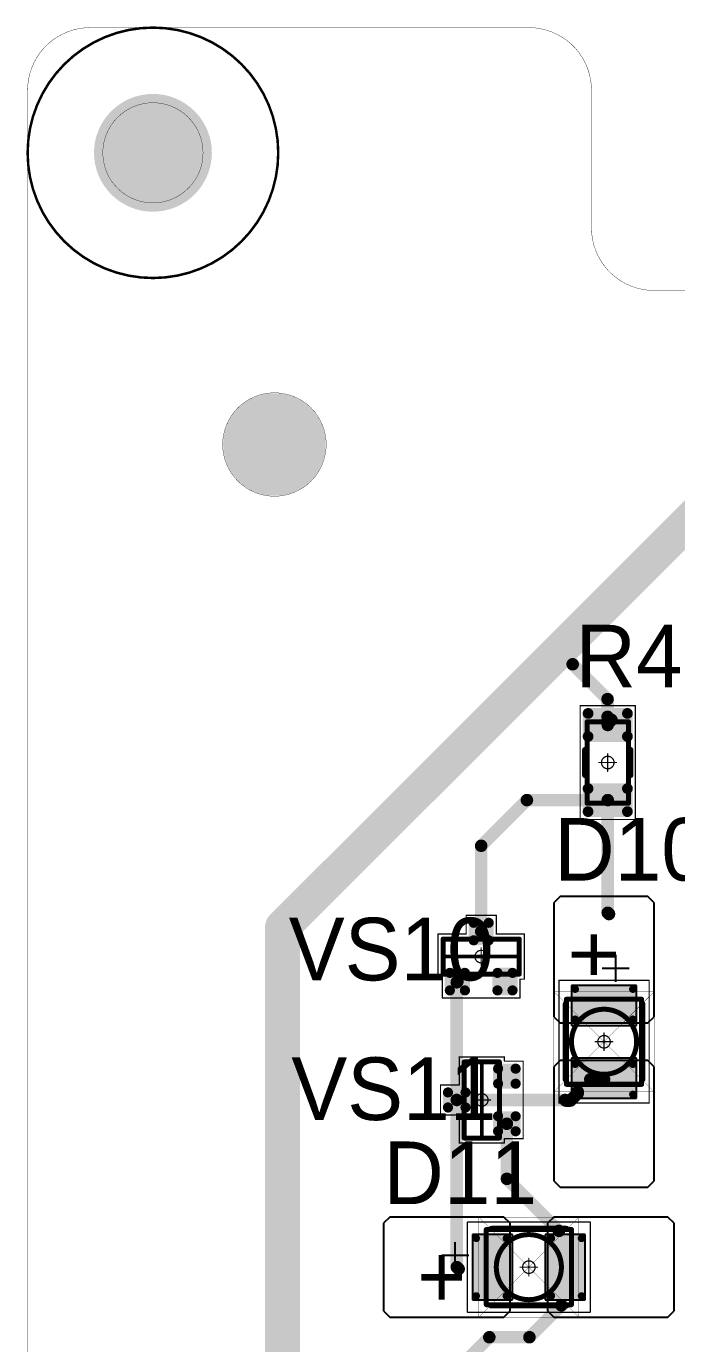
# Model space of a CAD drawing. Header units: millimetres. Extents: x 0 to 273, y 0 to 149.
# Drawn here: x 0 to 25.9, y 96.4 to 149 of the extents above; entities that cross this region are included whole.
import ezdxf

# ---------------------------------------------------------------- set-up
doc = ezdxf.new("R2010")
doc.units = ezdxf.units.MM
for name, color, linetype in [('BottomLayer', 5, 'Continuous'), ('BottomSolder', 6, 'Continuous'), ('Mechanical1', 6, 'Continuous'), ('Mechanical13', 56, 'Continuous'), ('Mechanical15', 56, 'Continuous'), ('Mechanical2', 216, 'Continuous'), ('Mechanical3', 76, 'Continuous'), ('MultiLayer', 9, 'Continuous'), ('PadHoleLayer', 156, 'Continuous'), ('TopLayer', 1, 'Continuous'), ('TopOverlay', 2, 'Continuous'), ('TopPaste', 8, 'Continuous'), ('TopSolder', 216, 'Continuous')]:
    doc.layers.add(name, color=color, linetype=linetype)

# ---------------------------------------------------------------- blocks, each defined once
blk = doc.blocks.new('DRILL4_3_6')
at = {"layer": 'BottomLayer', "const_width": 2.25}
blk.add_lwpolyline([(-1.125, 0, 1), (1.125, 0, 1)], format="xyb", close=True, dxfattribs=at)
at = {"layer": 'BottomSolder', "const_width": 2.352}
blk.add_lwpolyline([(-1.176, 0, 1), (1.176, 0, 1)], format="xyb", close=True, dxfattribs=at)
at = {"layer": 'MultiLayer', "const_width": 2.25}
blk.add_lwpolyline([(-1.125, 0, 1), (1.125, 0, 1)], format="xyb", close=True, dxfattribs=at)
at = {"layer": 'PadHoleLayer', "const_width": 2.15}
blk.add_lwpolyline([(-1.075, 0, 1), (1.075, 0, 1)], format="xyb", close=True, dxfattribs=at)
at = {"layer": 'TopLayer', "const_width": 2.25}
blk.add_lwpolyline([(-1.125, 0, 1), (1.125, 0, 1)], format="xyb", close=True, dxfattribs=at)
at = {"layer": 'TopOverlay'}
for points, const_width in [([(5, 0, 1), (-5, 0, 1)], 0.1), ([(-5.025, 0, 1), (-4.975, 0, 1)], 0.05), ([(4.975, 0, 1), (5.025, 0, 1)], 0.05)]:
    blk.add_lwpolyline(points, format="xyb", close=True, dxfattribs=dict(at, const_width=const_width))
at = {"layer": 'TopSolder', "const_width": 2.352}
blk.add_lwpolyline([(-1.176, 0, 1), (1.176, 0, 1)], format="xyb", close=True, dxfattribs=at)
blk = doc.blocks.new('SOT23_59')
at = {"layer": 'Mechanical13', "const_width": 0.2}
for points in [[(-0.7, 1.52), (-0.7, -1.52)], [(0.7, 1.52), (-0.7, 1.52)], [(0.7, 1.52), (0.7, -1.52)], [(0.7, -1.52), (-0.7, -1.52)]]:
    blk.add_lwpolyline(points, dxfattribs=at)
at = {"layer": 'Mechanical13', "const_width": 0.1}
for points in [[(-0.75, 1.52, 1), (-0.65, 1.52, 1)], [(-0.75, 1.52, 1), (-0.65, 1.52, 1)], [(0.65, 1.52, 1), (0.75, 1.52, 1)], [(0.65, 1.52, 1), (0.75, 1.52, 1)], [(-0.75, -1.52, 1), (-0.65, -1.52, 1)], [(-0.75, -1.52, 1), (-0.65, -1.52, 1)], [(0.65, -1.52, 1), (0.75, -1.52, 1)], [(0.65, -1.52, 1), (0.75, -1.52, 1)]]:
    blk.add_lwpolyline(points, format="xyb", close=True, dxfattribs=at)
at = {"layer": 'Mechanical15', "const_width": 0.05}
for points in [[(0.9, 1.72), (-0.9, 1.72)], [(-0.9, 1.72), (-0.9, 1.55)], [(0.9, 1.72), (0.9, 0.6)], [(-0.9, 1.55), (-1.65, 1.55)], [(-1.65, 1.55), (-1.65, -1.55)], [(1.65, 0.6), (0.9, 0.6)], [(1.65, 0.6), (1.65, -0.6)], [(0.35, 0), (-0.35, 0)], [(0, 0.35), (0, -0.35)], [(0.9, -0.6), (0.9, -1.72)], [(1.65, -0.6), (0.9, -0.6)], [(-0.9, -1.55), (-1.65, -1.55)], [(-0.9, -1.55), (-0.9, -1.72)], [(0.9, -1.72), (-0.9, -1.72)]]:
    blk.add_lwpolyline(points, dxfattribs=at)
at = {"layer": 'Mechanical15'}
for points, const_width in [([(-0.913, 1.72, 1), (-0.888, 1.72, 1)], 0.025), ([(-0.913, 1.72, 1), (-0.888, 1.72, 1)], 0.025), ([(0.888, 1.72, 1), (0.913, 1.72, 1)], 0.025), ([(0.888, 1.72, 1), (0.913, 1.72, 1)], 0.025), ([(-1.662, 1.55, 1), (-1.637, 1.55, 1)], 0.025), ([(-1.662, 1.55, 1), (-1.637, 1.55, 1)], 0.025), ([(-0.913, 1.55, 1), (-0.888, 1.55, 1)], 0.025), ([(-0.913, 1.55, 1), (-0.888, 1.55, 1)], 0.025), ([(0.888, 0.6, 1), (0.913, 0.6, 1)], 0.025), ([(0.888, 0.6, 1), (0.913, 0.6, 1)], 0.025), ([(1.637, 0.6, 1), (1.662, 0.6, 1)], 0.025), ([(1.637, 0.6, 1), (1.662, 0.6, 1)], 0.025), ([(-0.362, 0, 1), (-0.337, 0, 1)], 0.025), ([(0.25, 0, 1), (-0.25, 0, 1)], 0.05), ([(-0.262, 0, 1), (-0.238, 0, 1)], 0.025), ([(-0.012, 0.35, 1), (0.012, 0.35, 1)], 0.025), ([(0.238, 0, 1), (0.262, 0, 1)], 0.025), ([(0.337, 0, 1), (0.362, 0, 1)], 0.025), ([(-0.012, -0.35, 1), (0.012, -0.35, 1)], 0.025), ([(0.888, -0.6, 1), (0.913, -0.6, 1)], 0.025), ([(0.888, -0.6, 1), (0.913, -0.6, 1)], 0.025), ([(1.637, -0.6, 1), (1.662, -0.6, 1)], 0.025), ([(1.637, -0.6, 1), (1.662, -0.6, 1)], 0.025), ([(-1.662, -1.55, 1), (-1.637, -1.55, 1)], 0.025), ([(-1.662, -1.55, 1), (-1.637, -1.55, 1)], 0.025), ([(-0.913, -1.55, 1), (-0.888, -1.55, 1)], 0.025), ([(-0.913, -1.55, 1), (-0.888, -1.55, 1)], 0.025), ([(-0.913, -1.72, 1), (-0.888, -1.72, 1)], 0.025), ([(-0.913, -1.72, 1), (-0.888, -1.72, 1)], 0.025), ([(0.888, -1.72, 1), (0.913, -1.72, 1)], 0.025), ([(0.888, -1.72, 1), (0.913, -1.72, 1)], 0.025)]:
    blk.add_lwpolyline(points, format="xyb", close=True, dxfattribs=dict(at, const_width=const_width))
at = {"layer": 'TopLayer', "const_width": 0.1}
for points in [[(-1.4, 1.25, 1), (-1.3, 1.25, 1)], [(-0.7, 1.25, 1), (-0.6, 1.25, 1)], [(-1.4, 0.65, 1), (-1.3, 0.65, 1)], [(-0.7, 0.65, 1), (-0.6, 0.65, 1)], [(0.6, 0.3, 1), (0.7, 0.3, 1)], [(1.3, 0.3, 1), (1.4, 0.3, 1)], [(0.6, -0.3, 1), (0.7, -0.3, 1)], [(1.3, -0.3, 1), (1.4, -0.3, 1)], [(-1.4, -0.65, 1), (-1.3, -0.65, 1)], [(-0.7, -0.65, 1), (-0.6, -0.65, 1)], [(-1.4, -1.25, 1), (-1.3, -1.25, 1)], [(-0.7, -1.25, 1), (-0.6, -1.25, 1)]]:
    blk.add_lwpolyline(points, format="xyb", close=True, dxfattribs=at)
at = {"layer": 'TopLayer'}
for points in [[(-1.45, 1.25), (-1.45, 0.65), (-0.55, 1.25), (-0.55, 0.65)], [(-1.35, 1.35), (-1.35, 0.55), (-0.65, 1.35), (-0.65, 0.55)], [(0.55, 0.3), (0.55, -0.3), (1.45, 0.3), (1.45, -0.3)], [(0.65, 0.4), (0.65, -0.4), (1.35, 0.4), (1.35, -0.4)], [(-1.45, -0.65), (-1.45, -1.25), (-0.55, -0.65), (-0.55, -1.25)], [(-1.35, -0.55), (-1.35, -1.35), (-0.65, -0.55), (-0.65, -1.35)]]:
    blk.add_solid(points, dxfattribs=at)
at = {"layer": 'TopOverlay', "const_width": 0.15}
blk.add_lwpolyline([(0, 1.5), (0, -1.5)], dxfattribs=at)
at = {"layer": 'TopOverlay', "const_width": 0.075}
for points in [[(-0.038, 1.5, 1), (0.038, 1.5, 1)], [(-0.038, -1.5, 1), (0.038, -1.5, 1)]]:
    blk.add_lwpolyline(points, format="xyb", close=True, dxfattribs=at)
at = {"layer": 'TopPaste', "const_width": 0.075}
for points in [[(-1.387, 1.25, 1), (-1.313, 1.25, 1)], [(-0.687, 1.25, 1), (-0.613, 1.25, 1)], [(-1.387, 0.65, 1), (-1.313, 0.65, 1)], [(-0.687, 0.65, 1), (-0.613, 0.65, 1)], [(0.613, 0.3, 1), (0.687, 0.3, 1)], [(1.313, 0.3, 1), (1.387, 0.3, 1)], [(0.613, -0.3, 1), (0.687, -0.3, 1)], [(1.313, -0.3, 1), (1.387, -0.3, 1)], [(-1.387, -0.65, 1), (-1.313, -0.65, 1)], [(-0.687, -0.65, 1), (-0.613, -0.65, 1)], [(-1.387, -1.25, 1), (-1.313, -1.25, 1)], [(-0.687, -1.25, 1), (-0.613, -1.25, 1)]]:
    blk.add_lwpolyline(points, format="xyb", close=True, dxfattribs=at)
at = {"layer": 'TopPaste'}
for points in [[(-1.425, 1.25), (-1.425, 0.65), (-0.575, 1.25), (-0.575, 0.65)], [(-1.35, 1.325), (-1.35, 0.575), (-0.65, 1.325), (-0.65, 0.575)], [(0.575, 0.3), (0.575, -0.3), (1.425, 0.3), (1.425, -0.3)], [(0.65, 0.375), (0.65, -0.375), (1.35, 0.375), (1.35, -0.375)], [(-1.425, -0.65), (-1.425, -1.25), (-0.575, -0.65), (-0.575, -1.25)], [(-1.35, -0.575), (-1.35, -1.325), (-0.65, -0.575), (-0.65, -1.325)]]:
    blk.add_solid(points, dxfattribs=at)
at = {"layer": 'TopSolder', "const_width": 0.202}
for points in [[(-1.451, 1.25, 1), (-1.249, 1.25, 1)], [(-0.751, 1.25, 1), (-0.549, 1.25, 1)], [(-1.451, 0.65, 1), (-1.249, 0.65, 1)], [(-0.751, 0.65, 1), (-0.549, 0.65, 1)], [(0.549, 0.3, 1), (0.751, 0.3, 1)], [(1.249, 0.3, 1), (1.451, 0.3, 1)], [(-1.451, -0.65, 1), (-1.249, -0.65, 1)], [(-0.751, -0.65, 1), (-0.549, -0.65, 1)], [(0.549, -0.3, 1), (0.751, -0.3, 1)], [(1.249, -0.3, 1), (1.451, -0.3, 1)], [(-1.451, -1.25, 1), (-1.249, -1.25, 1)], [(-0.751, -1.25, 1), (-0.549, -1.25, 1)]]:
    blk.add_lwpolyline(points, format="xyb", close=True, dxfattribs=at)
at = {"layer": 'TopSolder'}
for points in [[(-1.552, 1.25), (-1.552, 0.65), (-0.448, 1.25), (-0.448, 0.65)], [(-1.35, 1.452), (-1.35, 0.448), (-0.65, 1.452), (-0.65, 0.448)], [(0.448, 0.3), (0.448, -0.3), (1.552, 0.3), (1.552, -0.3)], [(0.65, 0.502), (0.65, -0.502), (1.35, 0.502), (1.35, -0.502)], [(-1.35, -0.448), (-1.35, -1.452), (-0.65, -0.448), (-0.65, -1.452)], [(-1.552, -0.65), (-1.552, -1.25), (-0.448, -0.65), (-0.448, -1.25)]]:
    blk.add_solid(points, dxfattribs=at)
blk = doc.blocks.new('SOT23_60')
at = {"layer": 'Mechanical13', "const_width": 0.2}
for points in [[(-0.7, 1.52), (-0.7, -1.52)], [(-0.7, 1.52), (0.7, 1.52)], [(0.7, 1.52), (0.7, -1.52)], [(-0.7, -1.52), (0.7, -1.52)]]:
    blk.add_lwpolyline(points, dxfattribs=at)
at = {"layer": 'Mechanical13', "const_width": 0.1}
for points in [[(-0.75, 1.52, 1), (-0.65, 1.52, 1)], [(-0.75, 1.52, 1), (-0.65, 1.52, 1)], [(0.65, 1.52, 1), (0.75, 1.52, 1)], [(0.65, 1.52, 1), (0.75, 1.52, 1)], [(-0.75, -1.52, 1), (-0.65, -1.52, 1)], [(-0.75, -1.52, 1), (-0.65, -1.52, 1)], [(0.65, -1.52, 1), (0.75, -1.52, 1)], [(0.65, -1.52, 1), (0.75, -1.52, 1)]]:
    blk.add_lwpolyline(points, format="xyb", close=True, dxfattribs=at)
at = {"layer": 'Mechanical15', "const_width": 0.05}
for points in [[(-0.9, 1.72), (0.9, 1.72)], [(-0.9, 1.72), (-0.9, 1.55)], [(0.9, 1.72), (0.9, 0.6)], [(-1.65, 1.55), (-0.9, 1.55)], [(-1.65, 1.55), (-1.65, -1.55)], [(0.9, 0.6), (1.65, 0.6)], [(1.65, 0.6), (1.65, -0.6)], [(-0.35, 0), (0.35, 0)], [(0, 0.35), (0, -0.35)], [(0.9, -0.6), (0.9, -1.72)], [(0.9, -0.6), (1.65, -0.6)], [(-1.65, -1.55), (-0.9, -1.55)], [(-0.9, -1.55), (-0.9, -1.72)], [(-0.9, -1.72), (0.9, -1.72)]]:
    blk.add_lwpolyline(points, dxfattribs=at)
at = {"layer": 'Mechanical15'}
for points, const_width in [([(-0.913, 1.72, 1), (-0.888, 1.72, 1)], 0.025), ([(-0.913, 1.72, 1), (-0.888, 1.72, 1)], 0.025), ([(0.888, 1.72, 1), (0.913, 1.72, 1)], 0.025), ([(0.888, 1.72, 1), (0.913, 1.72, 1)], 0.025), ([(-1.662, 1.55, 1), (-1.637, 1.55, 1)], 0.025), ([(-1.662, 1.55, 1), (-1.637, 1.55, 1)], 0.025), ([(-0.913, 1.55, 1), (-0.888, 1.55, 1)], 0.025), ([(-0.913, 1.55, 1), (-0.888, 1.55, 1)], 0.025), ([(0.888, 0.6, 1), (0.913, 0.6, 1)], 0.025), ([(0.888, 0.6, 1), (0.913, 0.6, 1)], 0.025), ([(1.637, 0.6, 1), (1.662, 0.6, 1)], 0.025), ([(1.637, 0.6, 1), (1.662, 0.6, 1)], 0.025), ([(-0.362, 0, 1), (-0.337, 0, 1)], 0.025), ([(0.25, 0, 1), (-0.25, 0, 1)], 0.05), ([(-0.262, 0, 1), (-0.238, 0, 1)], 0.025), ([(-0.012, 0.35, 1), (0.012, 0.35, 1)], 0.025), ([(0.238, 0, 1), (0.262, 0, 1)], 0.025), ([(0.337, 0, 1), (0.362, 0, 1)], 0.025), ([(-0.012, -0.35, 1), (0.012, -0.35, 1)], 0.025), ([(0.888, -0.6, 1), (0.913, -0.6, 1)], 0.025), ([(0.888, -0.6, 1), (0.913, -0.6, 1)], 0.025), ([(1.637, -0.6, 1), (1.662, -0.6, 1)], 0.025), ([(1.637, -0.6, 1), (1.662, -0.6, 1)], 0.025), ([(-1.662, -1.55, 1), (-1.637, -1.55, 1)], 0.025), ([(-1.662, -1.55, 1), (-1.637, -1.55, 1)], 0.025), ([(-0.913, -1.55, 1), (-0.888, -1.55, 1)], 0.025), ([(-0.913, -1.55, 1), (-0.888, -1.55, 1)], 0.025), ([(-0.913, -1.72, 1), (-0.888, -1.72, 1)], 0.025), ([(-0.913, -1.72, 1), (-0.888, -1.72, 1)], 0.025), ([(0.888, -1.72, 1), (0.913, -1.72, 1)], 0.025), ([(0.888, -1.72, 1), (0.913, -1.72, 1)], 0.025)]:
    blk.add_lwpolyline(points, format="xyb", close=True, dxfattribs=dict(at, const_width=const_width))
at = {"layer": 'TopLayer', "const_width": 0.1}
for points in [[(-1.4, 1.25, 1), (-1.3, 1.25, 1)], [(-0.7, 1.25, 1), (-0.6, 1.25, 1)], [(-1.4, 0.65, 1), (-1.3, 0.65, 1)], [(-0.7, 0.65, 1), (-0.6, 0.65, 1)], [(0.6, 0.3, 1), (0.7, 0.3, 1)], [(1.3, 0.3, 1), (1.4, 0.3, 1)], [(0.6, -0.3, 1), (0.7, -0.3, 1)], [(1.3, -0.3, 1), (1.4, -0.3, 1)], [(-1.4, -0.65, 1), (-1.3, -0.65, 1)], [(-0.7, -0.65, 1), (-0.6, -0.65, 1)], [(-1.4, -1.25, 1), (-1.3, -1.25, 1)], [(-0.7, -1.25, 1), (-0.6, -1.25, 1)]]:
    blk.add_lwpolyline(points, format="xyb", close=True, dxfattribs=at)
at = {"layer": 'TopLayer'}
for points in [[(-1.45, 1.25), (-1.45, 0.65), (-0.55, 1.25), (-0.55, 0.65)], [(-1.35, 1.35), (-1.35, 0.55), (-0.65, 1.35), (-0.65, 0.55)], [(0.55, 0.3), (0.55, -0.3), (1.45, 0.3), (1.45, -0.3)], [(0.65, 0.4), (0.65, -0.4), (1.35, 0.4), (1.35, -0.4)], [(-1.45, -0.65), (-1.45, -1.25), (-0.55, -0.65), (-0.55, -1.25)], [(-1.35, -0.55), (-1.35, -1.35), (-0.65, -0.55), (-0.65, -1.35)]]:
    blk.add_solid(points, dxfattribs=at)
at = {"layer": 'TopOverlay', "const_width": 0.15}
blk.add_lwpolyline([(0, 1.5), (0, -1.5)], dxfattribs=at)
at = {"layer": 'TopOverlay', "const_width": 0.075}
for points in [[(-0.038, 1.5, 1), (0.038, 1.5, 1)], [(-0.038, -1.5, 1), (0.038, -1.5, 1)]]:
    blk.add_lwpolyline(points, format="xyb", close=True, dxfattribs=at)
at = {"layer": 'TopPaste', "const_width": 0.075}
for points in [[(-1.387, 1.25, 1), (-1.313, 1.25, 1)], [(-0.687, 1.25, 1), (-0.613, 1.25, 1)], [(-1.387, 0.65, 1), (-1.313, 0.65, 1)], [(-0.687, 0.65, 1), (-0.613, 0.65, 1)], [(0.613, 0.3, 1), (0.687, 0.3, 1)], [(1.313, 0.3, 1), (1.387, 0.3, 1)], [(0.613, -0.3, 1), (0.687, -0.3, 1)], [(1.313, -0.3, 1), (1.387, -0.3, 1)], [(-1.387, -0.65, 1), (-1.313, -0.65, 1)], [(-0.687, -0.65, 1), (-0.613, -0.65, 1)], [(-1.387, -1.25, 1), (-1.313, -1.25, 1)], [(-0.687, -1.25, 1), (-0.613, -1.25, 1)]]:
    blk.add_lwpolyline(points, format="xyb", close=True, dxfattribs=at)
at = {"layer": 'TopPaste'}
for points in [[(-1.425, 1.25), (-1.425, 0.65), (-0.575, 1.25), (-0.575, 0.65)], [(-1.35, 1.325), (-1.35, 0.575), (-0.65, 1.325), (-0.65, 0.575)], [(0.575, 0.3), (0.575, -0.3), (1.425, 0.3), (1.425, -0.3)], [(0.65, 0.375), (0.65, -0.375), (1.35, 0.375), (1.35, -0.375)], [(-1.425, -0.65), (-1.425, -1.25), (-0.575, -0.65), (-0.575, -1.25)], [(-1.35, -0.575), (-1.35, -1.325), (-0.65, -0.575), (-0.65, -1.325)]]:
    blk.add_solid(points, dxfattribs=at)
at = {"layer": 'TopSolder', "const_width": 0.202}
for points in [[(-1.451, 1.25, 1), (-1.249, 1.25, 1)], [(-0.751, 1.25, 1), (-0.549, 1.25, 1)], [(-1.451, 0.65, 1), (-1.249, 0.65, 1)], [(-0.751, 0.65, 1), (-0.549, 0.65, 1)], [(0.549, 0.3, 1), (0.751, 0.3, 1)], [(1.249, 0.3, 1), (1.451, 0.3, 1)], [(-1.451, -0.65, 1), (-1.249, -0.65, 1)], [(-0.751, -0.65, 1), (-0.549, -0.65, 1)], [(0.549, -0.3, 1), (0.751, -0.3, 1)], [(1.249, -0.3, 1), (1.451, -0.3, 1)], [(-1.451, -1.25, 1), (-1.249, -1.25, 1)], [(-0.751, -1.25, 1), (-0.549, -1.25, 1)]]:
    blk.add_lwpolyline(points, format="xyb", close=True, dxfattribs=at)
at = {"layer": 'TopSolder'}
for points in [[(-1.552, 1.25), (-1.552, 0.65), (-0.448, 1.25), (-0.448, 0.65)], [(-1.35, 1.452), (-1.35, 0.448), (-0.65, 1.452), (-0.65, 0.448)], [(0.448, 0.3), (0.448, -0.3), (1.552, 0.3), (1.552, -0.3)], [(0.65, 0.502), (0.65, -0.502), (1.35, 0.502), (1.35, -0.502)], [(-1.35, -0.448), (-1.35, -1.452), (-0.65, -0.448), (-0.65, -1.452)], [(-1.552, -0.65), (-1.552, -1.25), (-0.448, -0.65), (-0.448, -1.25)]]:
    blk.add_solid(points, dxfattribs=at)
blk = doc.blocks.new('RC1206S_88')
at = {"layer": 'Mechanical13', "const_width": 0.2}
for points in [[(-1.625, 0.825), (1.625, 0.825)], [(-1.625, 0.825), (-1.625, -0.825)], [(1.625, 0.825), (1.625, -0.825)], [(-1.625, -0.825), (1.625, -0.825)]]:
    blk.add_lwpolyline(points, dxfattribs=at)
at = {"layer": 'Mechanical13', "const_width": 0.1}
for points in [[(-1.675, 0.825, 1), (-1.575, 0.825, 1)], [(-1.675, 0.825, 1), (-1.575, 0.825, 1)], [(1.575, 0.825, 1), (1.675, 0.825, 1)], [(1.575, 0.825, 1), (1.675, 0.825, 1)], [(-1.675, -0.825, 1), (-1.575, -0.825, 1)], [(-1.675, -0.825, 1), (-1.575, -0.825, 1)], [(1.575, -0.825, 1), (1.675, -0.825, 1)], [(1.575, -0.825, 1), (1.675, -0.825, 1)]]:
    blk.add_lwpolyline(points, format="xyb", close=True, dxfattribs=at)
at = {"layer": 'Mechanical15', "const_width": 0.05}
for points in [[(-2.275, 1.1), (2.275, 1.1)], [(-2.275, 1.1), (-2.275, -1.1)], [(2.275, 1.1), (2.275, -1.1)], [(-0.35, 0), (0.35, 0)], [(0, 0.35), (0, -0.35)], [(-2.275, -1.1), (2.275, -1.1)]]:
    blk.add_lwpolyline(points, dxfattribs=at)
at = {"layer": 'Mechanical15'}
for points, const_width in [([(-2.287, 1.1, 1), (-2.262, 1.1, 1)], 0.025), ([(-2.287, 1.1, 1), (-2.262, 1.1, 1)], 0.025), ([(2.262, 1.1, 1), (2.287, 1.1, 1)], 0.025), ([(2.262, 1.1, 1), (2.287, 1.1, 1)], 0.025), ([(-0.362, 0, 1), (-0.337, 0, 1)], 0.025), ([(0.25, 0, 1), (-0.25, 0, 1)], 0.05), ([(-0.262, 0, 1), (-0.238, 0, 1)], 0.025), ([(-0.012, 0.35, 1), (0.012, 0.35, 1)], 0.025), ([(0.238, 0, 1), (0.262, 0, 1)], 0.025), ([(0.337, 0, 1), (0.362, 0, 1)], 0.025), ([(-0.012, -0.35, 1), (0.012, -0.35, 1)], 0.025), ([(-2.287, -1.1, 1), (-2.262, -1.1, 1)], 0.025), ([(-2.287, -1.1, 1), (-2.262, -1.1, 1)], 0.025), ([(2.262, -1.1, 1), (2.287, -1.1, 1)], 0.025), ([(2.262, -1.1, 1), (2.287, -1.1, 1)], 0.025)]:
    blk.add_lwpolyline(points, format="xyb", close=True, dxfattribs=dict(at, const_width=const_width))
at = {"layer": 'TopLayer', "const_width": 0.115}
for points in [[(-2.018, 0.785, 1), (-1.903, 0.785, 1)], [(-1.098, 0.785, 1), (-0.983, 0.785, 1)], [(0.983, 0.785, 1), (1.098, 0.785, 1)], [(1.903, 0.785, 1), (2.018, 0.785, 1)], [(-2.018, -0.785, 1), (-1.903, -0.785, 1)], [(-1.098, -0.785, 1), (-0.983, -0.785, 1)], [(0.983, -0.785, 1), (1.098, -0.785, 1)], [(1.903, -0.785, 1), (2.018, -0.785, 1)]]:
    blk.add_lwpolyline(points, format="xyb", close=True, dxfattribs=at)
at = {"layer": 'TopLayer'}
for points in [[(-2.075, -0.785), (-0.925, -0.785), (-2.075, 0.785), (-0.925, 0.785)], [(-1.96, -0.9), (-1.04, -0.9), (-1.96, 0.9), (-1.04, 0.9)], [(0.925, -0.785), (2.075, -0.785), (0.925, 0.785), (2.075, 0.785)], [(1.04, -0.9), (1.96, -0.9), (1.04, 0.9), (1.96, 0.9)]]:
    blk.add_solid(points, dxfattribs=at)
at = {"layer": 'TopOverlay', "const_width": 0.25}
for points in [[(-0.5, 0.9), (0.5, 0.9)], [(-0.5, -0.9), (0.5, -0.9)]]:
    blk.add_lwpolyline(points, dxfattribs=at)
at = {"layer": 'TopOverlay', "const_width": 0.125}
for points in [[(-0.562, 0.9, 1), (-0.437, 0.9, 1)], [(0.437, 0.9, 1), (0.562, 0.9, 1)], [(-0.562, -0.9, 1), (-0.437, -0.9, 1)], [(0.437, -0.9, 1), (0.562, -0.9, 1)]]:
    blk.add_lwpolyline(points, format="xyb", close=True, dxfattribs=at)
at = {"layer": 'TopPaste', "const_width": 0.09}
for points in [[(-2.005, 0.785, 1), (-1.915, 0.785, 1)], [(-1.085, 0.785, 1), (-0.995, 0.785, 1)], [(0.995, 0.785, 1), (1.085, 0.785, 1)], [(1.915, 0.785, 1), (2.005, 0.785, 1)], [(-2.005, -0.785, 1), (-1.915, -0.785, 1)], [(-1.085, -0.785, 1), (-0.995, -0.785, 1)], [(0.995, -0.785, 1), (1.085, -0.785, 1)], [(1.915, -0.785, 1), (2.005, -0.785, 1)]]:
    blk.add_lwpolyline(points, format="xyb", close=True, dxfattribs=at)
at = {"layer": 'TopPaste'}
for points in [[(-2.05, -0.785), (-0.95, -0.785), (-2.05, 0.785), (-0.95, 0.785)], [(-1.96, -0.875), (-1.04, -0.875), (-1.96, 0.875), (-1.04, 0.875)], [(0.95, -0.785), (2.05, -0.785), (0.95, 0.785), (2.05, 0.785)], [(1.04, -0.875), (1.96, -0.875), (1.04, 0.875), (1.96, 0.875)]]:
    blk.add_solid(points, dxfattribs=at)
at = {"layer": 'TopSolder', "const_width": 0.215}
for points in [[(-2.068, 0.785, 1), (-1.853, 0.785, 1)], [(-1.148, 0.785, 1), (-0.933, 0.785, 1)], [(0.933, 0.785, 1), (1.148, 0.785, 1)], [(1.853, 0.785, 1), (2.068, 0.785, 1)], [(-2.068, -0.785, 1), (-1.853, -0.785, 1)], [(-1.148, -0.785, 1), (-0.933, -0.785, 1)], [(0.933, -0.785, 1), (1.148, -0.785, 1)], [(1.853, -0.785, 1), (2.068, -0.785, 1)]]:
    blk.add_lwpolyline(points, format="xyb", close=True, dxfattribs=at)
at = {"layer": 'TopSolder'}
for points in [[(-2.175, -0.785), (-0.825, -0.785), (-2.175, 0.785), (-0.825, 0.785)], [(-1.96, -1), (-1.04, -1), (-1.96, 1), (-1.04, 1)], [(0.825, -0.785), (2.175, -0.785), (0.825, 0.785), (2.175, 0.785)], [(1.04, -1), (1.96, -1), (1.04, 1), (1.96, 1)]]:
    blk.add_solid(points, dxfattribs=at)
blk = doc.blocks.new('T66G_144')
at = {"layer": 'Mechanical13'}
for p, q in [((2.936, 0.071), (2.936, -1)), ((2.4, -0.464), (3.471, -0.464))]:
    blk.add_line(p, q, dxfattribs=at)
at = {"layer": 'Mechanical13', "const_width": 0.2}
for points in [[(1.7, 1.5), (-1.7, 1.5)], [(-1.7, 1.5), (-1.7, -1.5)], [(1.7, 1.5), (1.7, -1.5)], [(1.7, -1.5), (-1.7, -1.5)]]:
    blk.add_lwpolyline(points, dxfattribs=at)
at = {"layer": 'Mechanical13'}
for points, const_width in [([(-1.75, 1.5, 1), (-1.65, 1.5, 1)], 0.1), ([(-1.75, 1.5, 1), (-1.65, 1.5, 1)], 0.1), ([(1.65, 1.5, 1), (1.75, 1.5, 1)], 0.1), ([(1.65, 1.5, 1), (1.75, 1.5, 1)], 0.1), ([(1.3, 0, 1), (-1.3, 0, 1)], 0.2), ([(-1.35, 0, 1), (-1.25, 0, 1)], 0.1), ([(1.25, 0, 1), (1.35, 0, 1)], 0.1), ([(-1.75, -1.5, 1), (-1.65, -1.5, 1)], 0.1), ([(-1.75, -1.5, 1), (-1.65, -1.5, 1)], 0.1), ([(1.65, -1.5, 1), (1.75, -1.5, 1)], 0.1), ([(1.65, -1.5, 1), (1.75, -1.5, 1)], 0.1)]:
    blk.add_lwpolyline(points, format="xyb", close=True, dxfattribs=dict(at, const_width=const_width))
at = {"layer": 'Mechanical15', "const_width": 0.05}
for points in [[(-2.45, 1.8), (-2.45, -1.8)], [(2.45, 1.8), (-2.45, 1.8)], [(2.45, 1.8), (2.45, -1.8)], [(0.35, 0), (-0.35, 0)], [(0, 0.35), (0, -0.35)], [(2.45, -1.8), (-2.45, -1.8)]]:
    blk.add_lwpolyline(points, dxfattribs=at)
at = {"layer": 'Mechanical15'}
for points, const_width in [([(-2.462, 1.8, 1), (-2.438, 1.8, 1)], 0.025), ([(-2.462, 1.8, 1), (-2.438, 1.8, 1)], 0.025), ([(2.438, 1.8, 1), (2.462, 1.8, 1)], 0.025), ([(2.438, 1.8, 1), (2.462, 1.8, 1)], 0.025), ([(-0.362, 0, 1), (-0.337, 0, 1)], 0.025), ([(0.25, 0, 1), (-0.25, 0, 1)], 0.05), ([(-0.262, 0, 1), (-0.238, 0, 1)], 0.025), ([(-0.012, 0.35, 1), (0.012, 0.35, 1)], 0.025), ([(0.238, 0, 1), (0.262, 0, 1)], 0.025), ([(0.337, 0, 1), (0.362, 0, 1)], 0.025), ([(-0.012, -0.35, 1), (0.012, -0.35, 1)], 0.025), ([(-2.462, -1.8, 1), (-2.438, -1.8, 1)], 0.025), ([(-2.462, -1.8, 1), (-2.438, -1.8, 1)], 0.025), ([(2.438, -1.8, 1), (2.462, -1.8, 1)], 0.025), ([(2.438, -1.8, 1), (2.462, -1.8, 1)], 0.025)]:
    blk.add_lwpolyline(points, format="xyb", close=True, dxfattribs=dict(at, const_width=const_width))
at = {"layer": 'TopLayer'}
for p, q in [((-5.55, 2), (-5.8, 1.75)), ((-5.8, 1.75), (-5.8, -1.75)), ((-1, 2), (-5.55, 2)), ((-0.75, 1.75), (-1, 2)), ((-0.75, -1.75), (-0.75, 1.75)), ((1, 2), (0.75, 1.75)), ((0.75, 1.75), (0.75, -1.75)), ((5.55, 2), (1, 2)), ((5.8, 1.75), (5.55, 2)), ((5.8, -1.75), (5.8, 1.75)), ((-5.8, -1.75), (-5.55, -2)), ((-5.55, -2), (-1, -2)), ((-1, -2), (-0.75, -1.75)), ((0.75, -1.75), (1, -2)), ((1, -2), (5.55, -2)), ((5.55, -2), (5.8, -1.75))]:
    blk.add_line(p, q, dxfattribs=at)
at = {"layer": 'TopLayer', "const_width": 0.15}
for points in [[(-2.175, 1.15, 1), (-2.025, 1.15, 1)], [(-0.975, 1.15, 1), (-0.825, 1.15, 1)], [(0.825, 1.15, 1), (0.975, 1.15, 1)], [(2.025, 1.15, 1), (2.175, 1.15, 1)], [(-2.175, -1.15, 1), (-2.025, -1.15, 1)], [(-0.975, -1.15, 1), (-0.825, -1.15, 1)], [(0.825, -1.15, 1), (0.975, -1.15, 1)], [(2.025, -1.15, 1), (2.175, -1.15, 1)]]:
    blk.add_lwpolyline(points, format="xyb", close=True, dxfattribs=at)
at = {"layer": 'TopLayer'}
for points in [[(-0.75, 1.15), (-2.25, 1.15), (-0.75, -1.15), (-2.25, -1.15)], [(-0.9, 1.3), (-2.1, 1.3), (-0.9, -1.3), (-2.1, -1.3)], [(2.25, 1.15), (0.75, 1.15), (2.25, -1.15), (0.75, -1.15)], [(2.1, 1.3), (0.9, 1.3), (2.1, -1.3), (0.9, -1.3)]]:
    blk.add_solid(points, dxfattribs=at)
at = {"layer": 'TopOverlay', "const_width": 0.25}
for points in [[(1.5, 1.525), (-1.5, 1.525)], [(1.5, -1.525), (-1.5, -1.525)]]:
    blk.add_lwpolyline(points, dxfattribs=at)
at = {"layer": 'TopOverlay', "const_width": 0.125}
for points in [[(-1.562, 1.525, 1), (-1.438, 1.525, 1)], [(1.438, 1.525, 1), (1.562, 1.525, 1)], [(-1.562, -1.525, 1), (-1.438, -1.525, 1)], [(1.438, -1.525, 1), (1.562, -1.525, 1)]]:
    blk.add_lwpolyline(points, format="xyb", close=True, dxfattribs=at)
at = {"layer": 'TopPaste', "const_width": 0.125}
for points in [[(-2.163, 1.15, 1), (-2.038, 1.15, 1)], [(-0.963, 1.15, 1), (-0.838, 1.15, 1)], [(0.838, 1.15, 1), (0.963, 1.15, 1)], [(2.038, 1.15, 1), (2.163, 1.15, 1)], [(-2.163, -1.15, 1), (-2.038, -1.15, 1)], [(-0.963, -1.15, 1), (-0.838, -1.15, 1)], [(0.838, -1.15, 1), (0.963, -1.15, 1)], [(2.038, -1.15, 1), (2.163, -1.15, 1)]]:
    blk.add_lwpolyline(points, format="xyb", close=True, dxfattribs=at)
at = {"layer": 'TopPaste'}
for points in [[(-0.775, 1.15), (-2.225, 1.15), (-0.775, -1.15), (-2.225, -1.15)], [(-0.9, 1.275), (-2.1, 1.275), (-0.9, -1.275), (-2.1, -1.275)], [(2.225, 1.15), (0.775, 1.15), (2.225, -1.15), (0.775, -1.15)], [(2.1, 1.275), (0.9, 1.275), (2.1, -1.275), (0.9, -1.275)]]:
    blk.add_solid(points, dxfattribs=at)
at = {"layer": 'TopSolder'}
for p, q in [((-2.25, 1.3), (-2.25, -1.3)), ((-0.65, 1.3), (-2.25, 1.3)), ((-0.65, -1.3), (-0.65, 1.3)), ((0.65, 1.3), (0.65, -1.3)), ((2.25, 1.3), (0.65, 1.3)), ((2.25, -1.3), (2.25, 1.3)), ((-2.25, -1.3), (-0.65, -1.3)), ((0.65, -1.3), (2.25, -1.3))]:
    blk.add_line(p, q, dxfattribs=at)
at = {"layer": 'TopOverlay'}
blk.add_text('+', height=2.5, dxfattribs=at).set_placement((2.5, -0.8))
blk = doc.blocks.new('T66G_145')
at = {"layer": 'Mechanical13'}
for p, q in [((2.936, 0.071), (2.936, -1)), ((2.4, -0.464), (3.471, -0.464))]:
    blk.add_line(p, q, dxfattribs=at)
at = {"layer": 'Mechanical13', "const_width": 0.2}
for points in [[(-1.7, 1.5), (-1.7, -1.5)], [(-1.7, 1.5), (1.7, 1.5)], [(1.7, 1.5), (1.7, -1.5)], [(-1.7, -1.5), (1.7, -1.5)]]:
    blk.add_lwpolyline(points, dxfattribs=at)
at = {"layer": 'Mechanical13'}
for points, const_width in [([(-1.75, 1.5, 1), (-1.65, 1.5, 1)], 0.1), ([(-1.75, 1.5, 1), (-1.65, 1.5, 1)], 0.1), ([(1.65, 1.5, 1), (1.75, 1.5, 1)], 0.1), ([(1.65, 1.5, 1), (1.75, 1.5, 1)], 0.1), ([(1.3, 0, 1), (-1.3, 0, 1)], 0.2), ([(-1.35, 0, 1), (-1.25, 0, 1)], 0.1), ([(1.25, 0, 1), (1.35, 0, 1)], 0.1), ([(-1.75, -1.5, 1), (-1.65, -1.5, 1)], 0.1), ([(-1.75, -1.5, 1), (-1.65, -1.5, 1)], 0.1), ([(1.65, -1.5, 1), (1.75, -1.5, 1)], 0.1), ([(1.65, -1.5, 1), (1.75, -1.5, 1)], 0.1)]:
    blk.add_lwpolyline(points, format="xyb", close=True, dxfattribs=dict(at, const_width=const_width))
at = {"layer": 'Mechanical15', "const_width": 0.05}
for points in [[(-2.45, 1.8), (2.45, 1.8)], [(-2.45, 1.8), (-2.45, -1.8)], [(2.45, 1.8), (2.45, -1.8)], [(-0.35, 0), (0.35, 0)], [(0, 0.35), (0, -0.35)], [(-2.45, -1.8), (2.45, -1.8)]]:
    blk.add_lwpolyline(points, dxfattribs=at)
at = {"layer": 'Mechanical15'}
for points, const_width in [([(-2.462, 1.8, 1), (-2.438, 1.8, 1)], 0.025), ([(-2.462, 1.8, 1), (-2.438, 1.8, 1)], 0.025), ([(2.438, 1.8, 1), (2.462, 1.8, 1)], 0.025), ([(2.438, 1.8, 1), (2.462, 1.8, 1)], 0.025), ([(-0.362, 0, 1), (-0.337, 0, 1)], 0.025), ([(0.25, 0, 1), (-0.25, 0, 1)], 0.05), ([(-0.262, 0, 1), (-0.238, 0, 1)], 0.025), ([(-0.012, 0.35, 1), (0.012, 0.35, 1)], 0.025), ([(0.238, 0, 1), (0.262, 0, 1)], 0.025), ([(0.337, 0, 1), (0.362, 0, 1)], 0.025), ([(-0.012, -0.35, 1), (0.012, -0.35, 1)], 0.025), ([(-2.462, -1.8, 1), (-2.438, -1.8, 1)], 0.025), ([(-2.462, -1.8, 1), (-2.438, -1.8, 1)], 0.025), ([(2.438, -1.8, 1), (2.462, -1.8, 1)], 0.025), ([(2.438, -1.8, 1), (2.462, -1.8, 1)], 0.025)]:
    blk.add_lwpolyline(points, format="xyb", close=True, dxfattribs=dict(at, const_width=const_width))
at = {"layer": 'TopLayer'}
for p, q in [((-5.55, 2), (-5.8, 1.75)), ((-5.8, 1.75), (-5.8, -1.75)), ((-1, 2), (-5.55, 2)), ((-0.75, 1.75), (-1, 2)), ((-0.75, -1.75), (-0.75, 1.75)), ((1, 2), (0.75, 1.75)), ((0.75, 1.75), (0.75, -1.75)), ((5.55, 2), (1, 2)), ((5.8, 1.75), (5.55, 2)), ((5.8, -1.75), (5.8, 1.75)), ((-5.8, -1.75), (-5.55, -2)), ((-5.55, -2), (-1, -2)), ((-1, -2), (-0.75, -1.75)), ((0.75, -1.75), (1, -2)), ((1, -2), (5.55, -2)), ((5.55, -2), (5.8, -1.75))]:
    blk.add_line(p, q, dxfattribs=at)
at = {"layer": 'TopLayer', "const_width": 0.15}
for points in [[(-2.175, 1.15, 1), (-2.025, 1.15, 1)], [(-0.975, 1.15, 1), (-0.825, 1.15, 1)], [(0.825, 1.15, 1), (0.975, 1.15, 1)], [(2.025, 1.15, 1), (2.175, 1.15, 1)], [(-2.175, -1.15, 1), (-2.025, -1.15, 1)], [(-0.975, -1.15, 1), (-0.825, -1.15, 1)], [(0.825, -1.15, 1), (0.975, -1.15, 1)], [(2.025, -1.15, 1), (2.175, -1.15, 1)]]:
    blk.add_lwpolyline(points, format="xyb", close=True, dxfattribs=at)
at = {"layer": 'TopLayer'}
for points in [[(-0.75, 1.15), (-2.25, 1.15), (-0.75, -1.15), (-2.25, -1.15)], [(-0.9, 1.3), (-2.1, 1.3), (-0.9, -1.3), (-2.1, -1.3)], [(2.25, 1.15), (0.75, 1.15), (2.25, -1.15), (0.75, -1.15)], [(2.1, 1.3), (0.9, 1.3), (2.1, -1.3), (0.9, -1.3)]]:
    blk.add_solid(points, dxfattribs=at)
at = {"layer": 'TopOverlay', "const_width": 0.25}
for points in [[(-1.5, 1.525), (1.5, 1.525)], [(-1.5, -1.525), (1.5, -1.525)]]:
    blk.add_lwpolyline(points, dxfattribs=at)
at = {"layer": 'TopOverlay', "const_width": 0.125}
for points in [[(-1.562, 1.525, 1), (-1.438, 1.525, 1)], [(1.438, 1.525, 1), (1.562, 1.525, 1)], [(-1.562, -1.525, 1), (-1.438, -1.525, 1)], [(1.438, -1.525, 1), (1.562, -1.525, 1)]]:
    blk.add_lwpolyline(points, format="xyb", close=True, dxfattribs=at)
at = {"layer": 'TopPaste', "const_width": 0.125}
for points in [[(-2.162, 1.15, 1), (-2.037, 1.15, 1)], [(-0.962, 1.15, 1), (-0.838, 1.15, 1)], [(0.838, 1.15, 1), (0.962, 1.15, 1)], [(2.037, 1.15, 1), (2.162, 1.15, 1)], [(-2.162, -1.15, 1), (-2.037, -1.15, 1)], [(-0.962, -1.15, 1), (-0.838, -1.15, 1)], [(0.838, -1.15, 1), (0.962, -1.15, 1)], [(2.037, -1.15, 1), (2.162, -1.15, 1)]]:
    blk.add_lwpolyline(points, format="xyb", close=True, dxfattribs=at)
at = {"layer": 'TopPaste'}
for points in [[(-0.775, 1.15), (-2.225, 1.15), (-0.775, -1.15), (-2.225, -1.15)], [(-0.9, 1.275), (-2.1, 1.275), (-0.9, -1.275), (-2.1, -1.275)], [(2.225, 1.15), (0.775, 1.15), (2.225, -1.15), (0.775, -1.15)], [(2.1, 1.275), (0.9, 1.275), (2.1, -1.275), (0.9, -1.275)]]:
    blk.add_solid(points, dxfattribs=at)
at = {"layer": 'TopSolder'}
for p, q in [((-2.25, 1.3), (-2.25, -1.3)), ((-0.65, 1.3), (-2.25, 1.3)), ((-0.65, -1.3), (-0.65, 1.3)), ((0.65, 1.3), (0.65, -1.3)), ((2.25, 1.3), (0.65, 1.3)), ((2.25, -1.3), (2.25, 1.3)), ((-2.25, -1.3), (-0.65, -1.3)), ((0.65, -1.3), (2.25, -1.3))]:
    blk.add_line(p, q, dxfattribs=at)
at = {"layer": 'TopOverlay'}
blk.add_text('+', height=2.5, dxfattribs=at).set_placement((2.5, -0.8))

msp = doc.modelspace()

# ---------------------------------------------------------------- linework, layer by layer
at = {"layer": 'Mechanical1'}
for points, const_width in [([(0.003, 122.434, 1), (-0.003, 122.434, 1)], 0.00635), ([(-0.005, 122.434, 1), (-0.002, 122.434, 1)], 0.00317), ([(0.002, 122.434, 1), (0.005, 122.434, 1)], 0.00317)]:
    msp.add_lwpolyline(points, format="xyb", close=True, dxfattribs=dict(at, const_width=const_width))
at = {"layer": 'Mechanical2', "const_width": 0.0127}
for points in [[(0.002, 146.499, -0.414214), (2.502, 148.999)], [(20.002, 148.999, -0.414214), (22.502, 146.499)], [(25.002, 138.499, -0.414214), (22.502, 140.999)]]:
    msp.add_lwpolyline(points, format="xyb", dxfattribs=at)
at = {"layer": 'Mechanical2'}
for points, const_width in [([(2.502, 148.999), (20.002, 148.999)], 0.0127), ([(0.002, 12.499), (0.002, 146.499)], 0.0127), ([(22.502, 145.124), (22.502, 146.499)], 0.0127), ([(22.502, 140.999), (22.502, 146.499)], 0.0127), ([(25.002, 138.499), (72.502, 138.499)], 0.0127), ([(21.002, 106.499), (21.002, 110.499)], 0.0127), ([(21.002, 110.499), (25.002, 110.499)], 0.0127), ([(21.002, 110.499), (25.002, 106.499)], 0.01), ([(21.002, 106.499), (25.002, 110.499)], 0.01), ([(25.002, 106.499), (25.002, 110.499)], 0.0127), ([(21.002, 106.499), (25.002, 106.499)], 0.0127), ([(18.002, 97.499), (18.002, 101.499)], 0.0127), ([(18.002, 101.499), (22.002, 101.499)], 0.0127), ([(18.002, 101.499), (22.002, 97.499)], 0.01), ([(18.002, 97.499), (22.002, 101.499)], 0.01), ([(22.002, 97.499), (22.002, 101.499)], 0.0127), ([(18.002, 97.499), (22.002, 97.499)], 0.0127)]:
    msp.add_lwpolyline(points, dxfattribs=dict(at, const_width=const_width))
for points, const_width in [([(2.499, 148.999, 1), (2.505, 148.999, 1)], 0.00635), ([(2.499, 148.999, 1), (2.505, 148.999, 1)], 0.00635), ([(8.52, 148.999, 1), (8.513, 148.999, 1)], 0.00635), ([(8.512, 148.999, 1), (8.515, 148.999, 1)], 0.00317), ([(8.518, 148.999, 1), (8.521, 148.999, 1)], 0.00317), ([(11.255, 148.999, 1), (11.249, 148.999, 1)], 0.00635), ([(11.247, 148.999, 1), (11.25, 148.999, 1)], 0.00317), ([(11.253, 148.999, 1), (11.257, 148.999, 1)], 0.00317), ([(19.999, 148.999, 1), (20.005, 148.999, 1)], 0.00635), ([(19.999, 148.999, 1), (20.005, 148.999, 1)], 0.00635), ([(-0.001, 146.499, 1), (0.005, 146.499, 1)], 0.00635), ([(-0.001, 146.499, 1), (0.005, 146.499, 1)], 0.00635), ([(22.499, 146.499, 1), (22.505, 146.499, 1)], 0.00635), ([(22.499, 146.499, 1), (22.505, 146.499, 1)], 0.00635), ([(22.499, 146.499, 1), (22.505, 146.499, 1)], 0.00635), ([(7.002, 143.999, 1), (3.002, 143.999, 1)], 0.0127), ([(7.002, 143.999, 1), (3.002, 143.999, 1)], 0.0127), ([(22.499, 145.124, 1), (22.505, 145.124, 1)], 0.00635), ([(0.005, 143.999, 1), (-0.001, 143.999, 1)], 0.00635), ([(-0.003, 143.999, 1), (0, 143.999, 1)], 0.00317), ([(0.003, 143.999, 1), (0.007, 143.999, 1)], 0.00317), ([(2.999, 143.999, 1), (3.005, 143.999, 1)], 0.00635), ([(2.999, 143.999, 1), (3.005, 143.999, 1)], 0.00635), ([(6.999, 143.999, 1), (7.005, 143.999, 1)], 0.00635), ([(6.999, 143.999, 1), (7.005, 143.999, 1)], 0.00635), ([(22.499, 140.999, 1), (22.505, 140.999, 1)], 0.00635), ([(22.499, 140.999, 1), (22.505, 140.999, 1)], 0.00635), ([(24.999, 138.499, 1), (25.005, 138.499, 1)], 0.00635), ([(24.999, 138.499, 1), (25.005, 138.499, 1)], 0.00635), ([(0.005, 134.999, 1), (-0.001, 134.999, 1)], 0.00635), ([(-0.003, 134.999, 1), (0, 134.999, 1)], 0.00317), ([(0.003, 134.999, 1), (0.007, 134.999, 1)], 0.00317), ([(0.005, 122.433, 1), (-0.001, 122.433, 1)], 0.00635), ([(-0.003, 122.433, 1), (0, 122.433, 1)], 0.00317), ([(0.003, 122.433, 1), (0.007, 122.433, 1)], 0.00317), ([(20.999, 110.499, 1), (21.005, 110.499, 1)], 0.00635), ([(20.999, 110.499, 1), (21.005, 110.499, 1)], 0.00635), ([(20.999, 110.499, 1), (21.004, 110.499, 1)], 0.005), ([(24.999, 110.499, 1), (25.005, 110.499, 1)], 0.00635), ([(24.999, 110.499, 1), (25.005, 110.499, 1)], 0.00635), ([(24.999, 110.499, 1), (25.004, 110.499, 1)], 0.005), ([(20.999, 106.499, 1), (21.005, 106.499, 1)], 0.00635), ([(20.999, 106.499, 1), (21.005, 106.499, 1)], 0.00635), ([(20.999, 106.499, 1), (21.004, 106.499, 1)], 0.005), ([(24.999, 106.499, 1), (25.005, 106.499, 1)], 0.00635), ([(24.999, 106.499, 1), (25.005, 106.499, 1)], 0.00635), ([(24.999, 106.499, 1), (25.004, 106.499, 1)], 0.005), ([(17.999, 101.499, 1), (18.005, 101.499, 1)], 0.00635), ([(17.999, 101.499, 1), (18.005, 101.499, 1)], 0.00635), ([(17.999, 101.499, 1), (18.004, 101.499, 1)], 0.005), ([(21.999, 101.499, 1), (22.005, 101.499, 1)], 0.00635), ([(21.999, 101.499, 1), (22.005, 101.499, 1)], 0.00635), ([(21.999, 101.499, 1), (22.004, 101.499, 1)], 0.005), ([(17.999, 97.499, 1), (18.005, 97.499, 1)], 0.00635), ([(17.999, 97.499, 1), (18.005, 97.499, 1)], 0.00635), ([(17.999, 97.499, 1), (18.004, 97.499, 1)], 0.005), ([(21.999, 97.499, 1), (22.005, 97.499, 1)], 0.00635), ([(21.999, 97.499, 1), (22.005, 97.499, 1)], 0.00635), ([(21.999, 97.499, 1), (22.004, 97.499, 1)], 0.005)]:
    msp.add_lwpolyline(points, format="xyb", close=True, dxfattribs=dict(at, const_width=const_width))
at = {"layer": 'Mechanical3', "const_width": 0.0127}
for points in [[(0, 146.5, -0.414214), (2.5, 149)], [(20, 149, -0.414214), (22.5, 146.5)], [(25, 138.5, -0.414214), (22.5, 141)]]:
    msp.add_lwpolyline(points, format="xyb", dxfattribs=at)
for points in [[(2.5, 149), (20, 149)], [(0, 12.5), (0, 146.5)], [(22.5, 141.004), (22.5, 146.5)], [(25, 138.5), (72.5, 138.5)]]:
    msp.add_lwpolyline(points, dxfattribs=at)
at = {"layer": 'Mechanical3', "const_width": 0.00635}
for points in [[(2.497, 149, 1), (2.503, 149, 1)], [(2.497, 149, 1), (2.503, 149, 1)], [(19.997, 149, 1), (20.003, 149, 1)], [(19.997, 149, 1), (20.003, 149, 1)], [(-0.003, 146.5, 1), (0.003, 146.5, 1)], [(-0.003, 146.5, 1), (0.003, 146.5, 1)], [(22.497, 146.5, 1), (22.503, 146.5, 1)], [(22.497, 146.5, 1), (22.503, 146.5, 1)], [(22.497, 141.004, 1), (22.503, 141.004, 1)], [(22.497, 141, 1), (22.503, 141, 1)], [(24.997, 138.5, 1), (25.003, 138.5, 1)], [(24.997, 138.5, 1), (25.003, 138.5, 1)]]:
    msp.add_lwpolyline(points, format="xyb", close=True, dxfattribs=at)
at = {"layer": 'TopLayer'}
for points, const_width in [([(10.175, 113.075), (33.675, 136.575)], 1.4), ([(21.75, 123.575), (23.143, 122.182)], 0.5), ([(23.143, 121.475), (23.143, 122.182)], 0.5), ([(23.143, 121.475), (23.268, 121.35)], 0.5), ([(23.15, 121.2), (23.3, 121.35)], 0.5), ([(23.268, 121.35), (23.3, 121.35)], 0.5), ([(23.15, 121.15), (23.15, 121.2)], 0.5), ([(18.1, 116.325), (19.925, 118.15)], 0.5), ([(19.925, 118.15), (23.15, 118.15)], 0.5), ([(23.15, 113.65), (23.15, 118.15)], 0.5), ([(18.1, 112.9), (18.1, 116.325)], 0.5), ([(10.175, 84.675), (10.175, 113.075)], 1.4), ([(23.15, 113.65), (23.2, 113.6)], 0.5), ([(17.125, 110.875), (17.15, 110.9)], 0.5), ([(17.125, 106.175), (17.125, 110.875)], 0.5), ([(21.952, 106.499), (22.452, 106.999)], 0.5), ([(22.452, 106.999), (23.002, 106.999)], 0.5), ([(17.125, 99.5), (17.125, 106.175)], 0.5), ([(17.125, 106.175), (21.45, 106.175)], 0.5), ([(21.45, 106.175), (21.475, 106.15)], 0.5), ([(21.475, 106.15), (21.659, 106.15)], 0.5), ([(21.659, 106.15), (21.952, 106.443)], 0.5), ([(21.952, 106.443), (21.952, 106.499)], 0.5), ([(19.125, 103.025), (19.125, 105.225)], 0.5), ([(19.125, 103.025), (21.204, 100.946)], 0.5), ([(17.125, 99.5), (17.2, 99.425)], 0.5), ([(20.025, 96.7), (21.3, 97.975)], 0.5), ([(21.3, 97.975), (21.3, 97.975)], 0.5), ([(17.521, 95.796), (18.425, 96.7)], 0.5), ([(18.425, 96.7), (20.025, 96.7)], 0.5)]:
    msp.add_lwpolyline(points, dxfattribs=dict(at, const_width=const_width))
for points, const_width in [([(11.916, 132.35, 1), (7.784, 132.35, 1)], 0.013), ([(9.475, 132.35, 1), (10.225, 132.35, 1)], 0.75), ([(7.781, 132.35, 1), (7.787, 132.35, 1)], 0.0065), ([(11.913, 132.35, 1), (11.919, 132.35, 1)], 0.0065), ([(21.625, 123.575, 1), (21.875, 123.575, 1)], 0.25), ([(23.018, 122.182, 1), (23.268, 122.182, 1)], 0.25), ([(23.018, 122.182, 1), (23.268, 122.182, 1)], 0.25), ([(23.018, 121.475, 1), (23.268, 121.475, 1)], 0.25), ([(23.018, 121.475, 1), (23.268, 121.475, 1)], 0.25), ([(23.143, 121.35, 1), (23.393, 121.35, 1)], 0.25), ([(23.143, 121.35, 1), (23.393, 121.35, 1)], 0.25), ([(23.175, 121.35, 1), (23.425, 121.35, 1)], 0.25), ([(23.175, 121.35, 1), (23.425, 121.35, 1)], 0.25), ([(23.025, 121.2, 1), (23.275, 121.2, 1)], 0.25), ([(23.025, 121.2, 1), (23.275, 121.2, 1)], 0.25), ([(23.025, 121.15, 1), (23.275, 121.15, 1)], 0.25), ([(19.8, 118.15, 1), (20.05, 118.15, 1)], 0.25), ([(19.8, 118.15, 1), (20.05, 118.15, 1)], 0.25), ([(23.025, 118.15, 1), (23.275, 118.15, 1)], 0.25), ([(23.025, 118.15, 1), (23.275, 118.15, 1)], 0.25), ([(17.975, 116.325, 1), (18.225, 116.325, 1)], 0.25), ([(17.975, 116.325, 1), (18.225, 116.325, 1)], 0.25), ([(9.825, 113.075, 1), (10.525, 113.075, 1)], 0.7), ([(9.825, 113.075, 1), (10.525, 113.075, 1)], 0.7), ([(23.025, 113.65, 1), (23.275, 113.65, 1)], 0.25), ([(23.025, 113.65, 1), (23.275, 113.65, 1)], 0.25), ([(23.075, 113.6, 1), (23.325, 113.6, 1)], 0.25), ([(17.975, 112.9, 1), (18.225, 112.9, 1)], 0.25), ([(17, 110.875, 1), (17.25, 110.875, 1)], 0.25), ([(17, 110.875, 1), (17.25, 110.875, 1)], 0.25), ([(17.025, 110.9, 1), (17.275, 110.9, 1)], 0.25), ([(22.327, 106.999, 1), (22.577, 106.999, 1)], 0.25), ([(22.327, 106.999, 1), (22.577, 106.999, 1)], 0.25), ([(22.877, 106.999, 1), (23.127, 106.999, 1)], 0.25), ([(17, 106.175, 1), (17.25, 106.175, 1)], 0.25), ([(17, 106.175, 1), (17.25, 106.175, 1)], 0.25), ([(17, 106.175, 1), (17.25, 106.175, 1)], 0.25), ([(21.325, 106.175, 1), (21.575, 106.175, 1)], 0.25), ([(21.325, 106.175, 1), (21.575, 106.175, 1)], 0.25), ([(21.35, 106.15, 1), (21.6, 106.15, 1)], 0.25), ([(21.35, 106.15, 1), (21.6, 106.15, 1)], 0.25), ([(21.534, 106.15, 1), (21.784, 106.15, 1)], 0.25), ([(21.534, 106.15, 1), (21.784, 106.15, 1)], 0.25), ([(21.827, 106.499, 1), (22.077, 106.499, 1)], 0.25), ([(21.827, 106.499, 1), (22.077, 106.499, 1)], 0.25), ([(21.827, 106.443, 1), (22.077, 106.443, 1)], 0.25), ([(21.827, 106.443, 1), (22.077, 106.443, 1)], 0.25), ([(19, 105.225, 1), (19.25, 105.225, 1)], 0.25), ([(19, 103.025, 1), (19.25, 103.025, 1)], 0.25), ([(19, 103.025, 1), (19.25, 103.025, 1)], 0.25), ([(21.079, 100.946, 1), (21.329, 100.946, 1)], 0.25), ([(17, 99.5, 1), (17.25, 99.5, 1)], 0.25), ([(17, 99.5, 1), (17.25, 99.5, 1)], 0.25), ([(17.075, 99.425, 1), (17.325, 99.425, 1)], 0.25), ([(21.175, 97.975, 1), (21.425, 97.975, 1)], 0.25), ([(21.175, 97.975, 1), (21.425, 97.975, 1)], 0.25), ([(21.175, 97.975, 1), (21.425, 97.975, 1)], 0.25), ([(18.3, 96.7, 1), (18.55, 96.7, 1)], 0.25), ([(18.3, 96.7, 1), (18.55, 96.7, 1)], 0.25), ([(19.9, 96.7, 1), (20.15, 96.7, 1)], 0.25), ([(19.9, 96.7, 1), (20.15, 96.7, 1)], 0.25)]:
    msp.add_lwpolyline(points, format="xyb", close=True, dxfattribs=dict(at, const_width=const_width))
at = {"layer": 'TopSolder', "const_width": 2.05}
msp.add_lwpolyline([(8.825, 132.35, 1), (10.875, 132.35, 1)], format="xyb", close=True, dxfattribs=at)

# ---------------------------------------------------------------- block references
msp.add_blockref('DRILL4_3_6', (5.002, 143.999))
for name, p, rotation in [('RC1206S_88', (23.15, 119.65), 90), ('T66G_145', (23.002, 108.499), 90), ('SOT23_60', (18.1, 111.9), 90), ('SOT23_59', (18.125, 106.175), 180), ('T66G_144', (20.002, 99.499), 180)]:
    msp.add_blockref(name, p, dxfattribs=dict(rotation=rotation))

# ---------------------------------------------------------------- texts
at = {"layer": 'TopOverlay'}
for s, p in [('R4', (21.862, 122.649)), ('D10', (21.013, 114.935)), ('VS10', (10.422, 110.949)), ('VS11', (10.524, 105.374)), ('D11', (14.195, 102.017))]:
    msp.add_text(s, height=2.5, dxfattribs=at).set_placement(p)

doc.saveas('drawing.dxf')
